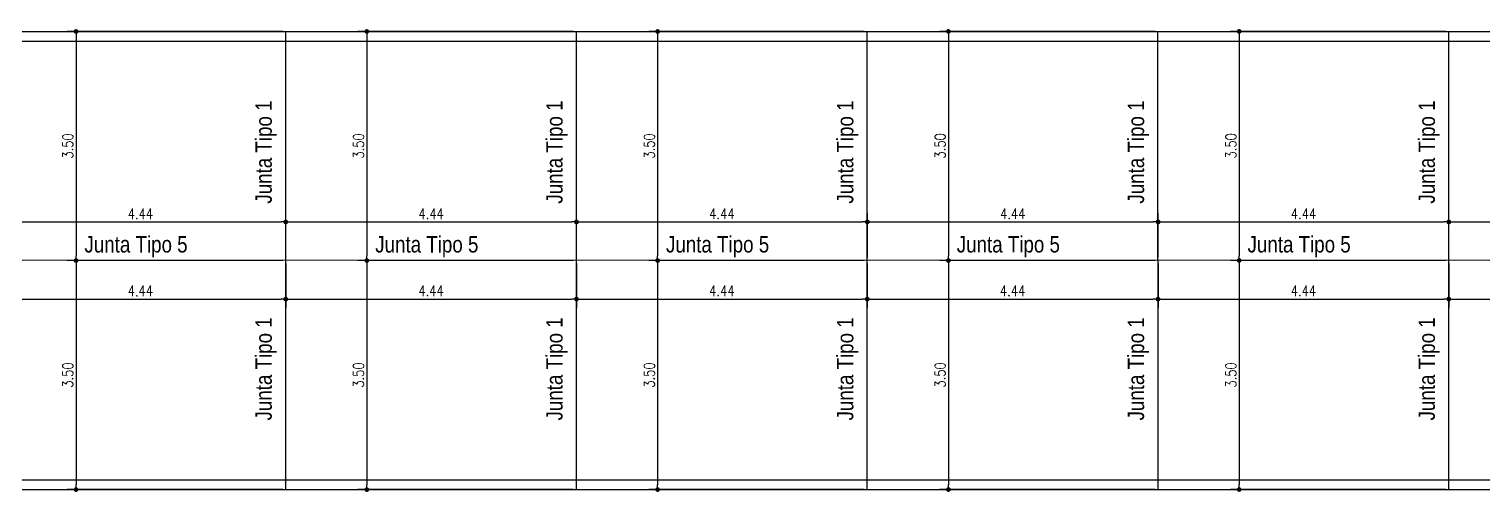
# Model space of a CAD drawing. Header units: millimetres. Extents: x 28448 to 57563, y -116865 to -58388.
# Drawn here: x 28573.41 to 28595.62, y -58461.55 to -58454.48 of the extents above; entities that cross this region are included whole.
import ezdxf

# ---------------------------------------------------------------- set-up
doc = ezdxf.new("R2010")
doc.units = ezdxf.units.MM
doc.header["$PDMODE"] = 35
doc.header["$PDSIZE"] = 0.5
doc.layers.get('DEFPOINTS').update_dxf_attribs({"color": 252, "lineweight": 5})
doc.layers.add('Proyecto de Pavimento', color=4, linetype='Continuous')
doc.styles.add('Angosta', font='romans.shx', dxfattribs={"width": 0.8})
doc.styles.add('ARIAL', font='ARIALN.TTF')
doc.dimstyles.new('JC_1@100', dxfattribs={"dimscale": 0.9, "dimtxt": 0.18, "dimasz": 0.08, "dimexe": 0.15, "dimexo": 0.05, "dimgap": 0.05, "dimtad": 1, "dimzin": 1, "dimdsep": 46, "dimtxsty": 'Angosta', "dimblk1": 'DOT', "dimblk2": 'DOT', "dimsah": 1, "dimcen": 0.09, "dimclrd": 2, "dimclre": 1, "dimclrt": 3, "dimaunit": 1, "dimadec": 3, "dimazin": 0, "dimtfac": 1.8, "dimtmove": 2, "dimatfit": 3, "dimldrblk": 'DOT', "dimfxl": 0.15, "dimtolj": 1, "dimtzin": 0, "dimarcsym": 0})

# ---------------------------------------------------------------- blocks, each defined once
blk = doc.blocks.new('_Dot')
at = {"color": 0, "linetype": 'ByBlock', "lineweight": -2}
blk.add_line((-0.5, 0), (-1, 0), dxfattribs=at)
at = {"color": 0, "linetype": 'ByBlock', "const_width": 0.5}
blk.add_lwpolyline([(-0.25, 0, 1), (0.25, 0, 1)], format="xyb", close=True, dxfattribs=at)
blk = doc.blocks.new('*D104')
at = {"layer": 'DEFPOINTS', "color": 0, "transparency": 16777216}
for p in [(28577.329, -58457.426), (28572.888, -58458.015, -499.792), (28577.329, -58458.015)]:
    blk.add_point(p, dxfattribs=at)
at = {"layer": 'Proyecto de Pavimento', "color": 1, "lineweight": -2, "transparency": 16777216}
for p, q in [((28572.888, -58457.97), (28572.888, -58457.291)), ((28577.329, -58457.97), (28577.329, -58457.291))]:
    blk.add_line(p, q, dxfattribs=at)
at = {"layer": 'Proyecto de Pavimento', "color": 2, "lineweight": -2, "transparency": 16777216}
blk.add_line((28572.96, -58457.426), (28577.257, -58457.426), dxfattribs=at)
at = {"layer": 'Proyecto de Pavimento', "color": 2, "lineweight": -2, "transparency": 16777216, "xscale": 0.072, "yscale": 0.072, "zscale": 0.072, "rotation": 180}
blk.add_blockref('_Dot', (28572.888, -58457.426), dxfattribs=at)
at = {"layer": 'Proyecto de Pavimento', "color": 2, "lineweight": -2, "transparency": 16777216, "xscale": 0.072, "yscale": 0.072, "zscale": 0.072}
blk.add_blockref('_Dot', (28577.329, -58457.426), dxfattribs=at)
at = {"layer": 'Proyecto de Pavimento', "color": 3, "transparency": 16777216, "insert": (28575.109, -58457.3), "char_height": 0.162, "attachment_point": 5, "style": 'Angosta'}
blk.add_mtext('\\A1;4.44', dxfattribs=at)
blk = doc.blocks.new('*D105')
at = {"layer": 'DEFPOINTS', "color": 0, "transparency": 16777216}
for p in [(28577.328, -58454.515), (28574.126, -58458.015), (28577.329, -58458.015)]:
    blk.add_point(p, dxfattribs=at)
at = {"layer": 'Proyecto de Pavimento', "color": 1, "lineweight": -2, "transparency": 16777216}
for p, q in [((28577.283, -58454.515), (28573.991, -58454.515)), ((28577.284, -58458.015), (28573.991, -58458.015))]:
    blk.add_line(p, q, dxfattribs=at)
at = {"layer": 'Proyecto de Pavimento', "color": 2, "lineweight": -2, "transparency": 16777216}
blk.add_line((28574.126, -58454.587), (28574.126, -58457.943), dxfattribs=at)
at = {"layer": 'Proyecto de Pavimento', "color": 2, "lineweight": -2, "transparency": 16777216, "xscale": 0.072, "yscale": 0.072, "zscale": 0.072}
for p, rotation in [((28574.126, -58454.515), 90), ((28574.126, -58458.015), 270)]:
    blk.add_blockref('_Dot', p, dxfattribs=dict(at, rotation=rotation))
at = {"layer": 'Proyecto de Pavimento', "color": 3, "transparency": 16777216, "insert": (28574, -58456.265), "char_height": 0.162, "attachment_point": 5, "rotation": 90, "style": 'Angosta'}
blk.add_mtext('\\A1;3.50', dxfattribs=at)
blk = doc.blocks.new('*D106')
at = {"layer": 'DEFPOINTS', "color": 0, "transparency": 16777216}
for p in [(28577.329, -58458.015), (28574.126, -58461.515), (28577.329, -58461.515)]:
    blk.add_point(p, dxfattribs=at)
at = {"layer": 'Proyecto de Pavimento', "color": 1, "lineweight": -2, "transparency": 16777216}
for p, q in [((28577.284, -58458.015), (28573.991, -58458.015)), ((28577.284, -58461.515), (28573.991, -58461.515))]:
    blk.add_line(p, q, dxfattribs=at)
at = {"layer": 'Proyecto de Pavimento', "color": 2, "lineweight": -2, "transparency": 16777216}
blk.add_line((28574.126, -58458.087), (28574.126, -58461.443), dxfattribs=at)
at = {"layer": 'Proyecto de Pavimento', "color": 2, "lineweight": -2, "transparency": 16777216, "xscale": 0.072, "yscale": 0.072, "zscale": 0.072}
for p, rotation in [((28574.126, -58458.015), 90), ((28574.126, -58461.515), 270)]:
    blk.add_blockref('_Dot', p, dxfattribs=dict(at, rotation=rotation))
at = {"layer": 'Proyecto de Pavimento', "color": 3, "transparency": 16777216, "insert": (28574, -58459.765), "char_height": 0.162, "attachment_point": 5, "rotation": 90, "style": 'Angosta'}
blk.add_mtext('\\A1;3.50', dxfattribs=at)
blk = doc.blocks.new('*D107')
at = {"layer": 'DEFPOINTS', "color": 0, "transparency": 16777216}
for p in [(28577.329, -58458.015), (28577.329, -58458.605), (28572.887, -58459.665)]:
    blk.add_point(p, dxfattribs=at)
at = {"layer": 'Proyecto de Pavimento', "color": 1, "lineweight": -2, "transparency": 16777216}
for p, q in [((28577.329, -58458.06), (28577.329, -58458.74)), ((28572.887, -58459.62), (28572.887, -58458.47))]:
    blk.add_line(p, q, dxfattribs=at)
at = {"layer": 'Proyecto de Pavimento', "color": 2, "lineweight": -2, "transparency": 16777216}
blk.add_line((28572.959, -58458.605), (28577.257, -58458.605), dxfattribs=at)
at = {"layer": 'Proyecto de Pavimento', "color": 2, "lineweight": -2, "transparency": 16777216, "xscale": 0.072, "yscale": 0.072, "zscale": 0.072, "rotation": 180}
blk.add_blockref('_Dot', (28572.887, -58458.605), dxfattribs=at)
at = {"layer": 'Proyecto de Pavimento', "color": 2, "lineweight": -2, "transparency": 16777216, "xscale": 0.072, "yscale": 0.072, "zscale": 0.072}
blk.add_blockref('_Dot', (28577.329, -58458.605), dxfattribs=at)
at = {"layer": 'Proyecto de Pavimento', "color": 3, "transparency": 16777216, "insert": (28575.108, -58458.479), "char_height": 0.162, "attachment_point": 5, "style": 'Angosta'}
blk.add_mtext('\\A1;4.44', dxfattribs=at)
blk = doc.blocks.new('*D108')
at = {"layer": 'DEFPOINTS', "color": 0, "transparency": 16777216}
for p in [(28581.77, -58457.426), (28577.33, -58458.015, -499.792), (28581.77, -58458.015)]:
    blk.add_point(p, dxfattribs=at)
at = {"layer": 'Proyecto de Pavimento', "color": 1, "lineweight": -2, "transparency": 16777216}
for p, q in [((28577.33, -58457.97), (28577.33, -58457.291)), ((28581.77, -58457.97), (28581.77, -58457.291))]:
    blk.add_line(p, q, dxfattribs=at)
at = {"layer": 'Proyecto de Pavimento', "color": 2, "lineweight": -2, "transparency": 16777216}
blk.add_line((28577.402, -58457.426), (28581.698, -58457.426), dxfattribs=at)
at = {"layer": 'Proyecto de Pavimento', "color": 2, "lineweight": -2, "transparency": 16777216, "xscale": 0.072, "yscale": 0.072, "zscale": 0.072, "rotation": 180}
blk.add_blockref('_Dot', (28577.33, -58457.426), dxfattribs=at)
at = {"layer": 'Proyecto de Pavimento', "color": 2, "lineweight": -2, "transparency": 16777216, "xscale": 0.072, "yscale": 0.072, "zscale": 0.072}
blk.add_blockref('_Dot', (28581.77, -58457.426), dxfattribs=at)
at = {"layer": 'Proyecto de Pavimento', "color": 3, "transparency": 16777216, "insert": (28579.55, -58457.3), "char_height": 0.162, "attachment_point": 5, "style": 'Angosta'}
blk.add_mtext('\\A1;4.44', dxfattribs=at)
blk = doc.blocks.new('*D109')
at = {"layer": 'DEFPOINTS', "color": 0, "transparency": 16777216}
for p in [(28581.77, -58454.515), (28578.568, -58458.015), (28581.77, -58458.015)]:
    blk.add_point(p, dxfattribs=at)
at = {"layer": 'Proyecto de Pavimento', "color": 1, "lineweight": -2, "transparency": 16777216}
for p, q in [((28581.725, -58454.515), (28578.433, -58454.515)), ((28581.725, -58458.015), (28578.433, -58458.015))]:
    blk.add_line(p, q, dxfattribs=at)
at = {"layer": 'Proyecto de Pavimento', "color": 2, "lineweight": -2, "transparency": 16777216}
blk.add_line((28578.568, -58454.587), (28578.568, -58457.943), dxfattribs=at)
at = {"layer": 'Proyecto de Pavimento', "color": 2, "lineweight": -2, "transparency": 16777216, "xscale": 0.072, "yscale": 0.072, "zscale": 0.072}
for p, rotation in [((28578.568, -58454.515), 90), ((28578.568, -58458.015), 270)]:
    blk.add_blockref('_Dot', p, dxfattribs=dict(at, rotation=rotation))
at = {"layer": 'Proyecto de Pavimento', "color": 3, "transparency": 16777216, "insert": (28578.442, -58456.265), "char_height": 0.162, "attachment_point": 5, "rotation": 90, "style": 'Angosta'}
blk.add_mtext('\\A1;3.50', dxfattribs=at)
blk = doc.blocks.new('*D110')
at = {"layer": 'DEFPOINTS', "color": 0, "transparency": 16777216}
for p in [(28581.77, -58458.015), (28578.568, -58461.515), (28581.77, -58461.515)]:
    blk.add_point(p, dxfattribs=at)
at = {"layer": 'Proyecto de Pavimento', "color": 1, "lineweight": -2, "transparency": 16777216}
for p, q in [((28581.725, -58458.015), (28578.433, -58458.015)), ((28581.725, -58461.515), (28578.433, -58461.515))]:
    blk.add_line(p, q, dxfattribs=at)
at = {"layer": 'Proyecto de Pavimento', "color": 2, "lineweight": -2, "transparency": 16777216}
blk.add_line((28578.568, -58458.087), (28578.568, -58461.443), dxfattribs=at)
at = {"layer": 'Proyecto de Pavimento', "color": 2, "lineweight": -2, "transparency": 16777216, "xscale": 0.072, "yscale": 0.072, "zscale": 0.072}
for p, rotation in [((28578.568, -58458.015), 90), ((28578.568, -58461.515), 270)]:
    blk.add_blockref('_Dot', p, dxfattribs=dict(at, rotation=rotation))
at = {"layer": 'Proyecto de Pavimento', "color": 3, "transparency": 16777216, "insert": (28578.442, -58459.765), "char_height": 0.162, "attachment_point": 5, "rotation": 90, "style": 'Angosta'}
blk.add_mtext('\\A1;3.50', dxfattribs=at)
blk = doc.blocks.new('*D111')
at = {"layer": 'DEFPOINTS', "color": 0, "transparency": 16777216}
for p in [(28581.77, -58458.015), (28581.77, -58458.604), (28577.329, -58459.665)]:
    blk.add_point(p, dxfattribs=at)
at = {"layer": 'Proyecto de Pavimento', "color": 1, "lineweight": -2, "transparency": 16777216}
for p, q in [((28581.77, -58458.06), (28581.77, -58458.739)), ((28577.329, -58459.62), (28577.329, -58458.469))]:
    blk.add_line(p, q, dxfattribs=at)
at = {"layer": 'Proyecto de Pavimento', "color": 2, "lineweight": -2, "transparency": 16777216}
blk.add_line((28577.401, -58458.604), (28581.698, -58458.604), dxfattribs=at)
at = {"layer": 'Proyecto de Pavimento', "color": 2, "lineweight": -2, "transparency": 16777216, "xscale": 0.072, "yscale": 0.072, "zscale": 0.072, "rotation": 180}
blk.add_blockref('_Dot', (28577.329, -58458.604), dxfattribs=at)
at = {"layer": 'Proyecto de Pavimento', "color": 2, "lineweight": -2, "transparency": 16777216, "xscale": 0.072, "yscale": 0.072, "zscale": 0.072}
blk.add_blockref('_Dot', (28581.77, -58458.604), dxfattribs=at)
at = {"layer": 'Proyecto de Pavimento', "color": 3, "transparency": 16777216, "insert": (28579.549, -58458.478), "char_height": 0.162, "attachment_point": 5, "style": 'Angosta'}
blk.add_mtext('\\A1;4.44', dxfattribs=at)
blk = doc.blocks.new('*D112')
at = {"layer": 'DEFPOINTS', "color": 0, "transparency": 16777216}
for p in [(28586.212, -58457.425), (28581.772, -58458.015, -499.792), (28586.212, -58458.015)]:
    blk.add_point(p, dxfattribs=at)
at = {"layer": 'Proyecto de Pavimento', "color": 1, "lineweight": -2, "transparency": 16777216}
for p, q in [((28581.772, -58457.97), (28581.772, -58457.29)), ((28586.212, -58457.97), (28586.212, -58457.29))]:
    blk.add_line(p, q, dxfattribs=at)
at = {"layer": 'Proyecto de Pavimento', "color": 2, "lineweight": -2, "transparency": 16777216}
blk.add_line((28581.844, -58457.425), (28586.14, -58457.425), dxfattribs=at)
at = {"layer": 'Proyecto de Pavimento', "color": 2, "lineweight": -2, "transparency": 16777216, "xscale": 0.072, "yscale": 0.072, "zscale": 0.072, "rotation": 180}
blk.add_blockref('_Dot', (28581.772, -58457.425), dxfattribs=at)
at = {"layer": 'Proyecto de Pavimento', "color": 2, "lineweight": -2, "transparency": 16777216, "xscale": 0.072, "yscale": 0.072, "zscale": 0.072}
blk.add_blockref('_Dot', (28586.212, -58457.425), dxfattribs=at)
at = {"layer": 'Proyecto de Pavimento', "color": 3, "transparency": 16777216, "insert": (28583.992, -58457.299), "char_height": 0.162, "attachment_point": 5, "style": 'Angosta'}
blk.add_mtext('\\A1;4.44', dxfattribs=at)
blk = doc.blocks.new('*D113')
at = {"layer": 'DEFPOINTS', "color": 0, "transparency": 16777216}
for p in [(28586.212, -58454.515), (28583.01, -58458.015), (28586.212, -58458.015)]:
    blk.add_point(p, dxfattribs=at)
at = {"layer": 'Proyecto de Pavimento', "color": 1, "lineweight": -2, "transparency": 16777216}
for p, q in [((28586.167, -58454.515), (28582.875, -58454.515)), ((28586.167, -58458.015), (28582.875, -58458.015))]:
    blk.add_line(p, q, dxfattribs=at)
at = {"layer": 'Proyecto de Pavimento', "color": 2, "lineweight": -2, "transparency": 16777216}
blk.add_line((28583.01, -58454.587), (28583.01, -58457.943), dxfattribs=at)
at = {"layer": 'Proyecto de Pavimento', "color": 2, "lineweight": -2, "transparency": 16777216, "xscale": 0.072, "yscale": 0.072, "zscale": 0.072}
for p, rotation in [((28583.01, -58454.515), 90), ((28583.01, -58458.015), 270)]:
    blk.add_blockref('_Dot', p, dxfattribs=dict(at, rotation=rotation))
at = {"layer": 'Proyecto de Pavimento', "color": 3, "transparency": 16777216, "insert": (28582.884, -58456.265), "char_height": 0.162, "attachment_point": 5, "rotation": 90, "style": 'Angosta'}
blk.add_mtext('\\A1;3.50', dxfattribs=at)
blk = doc.blocks.new('*D114')
at = {"layer": 'DEFPOINTS', "color": 0, "transparency": 16777216}
for p in [(28586.212, -58458.015), (28583.01, -58461.515), (28586.212, -58461.515)]:
    blk.add_point(p, dxfattribs=at)
at = {"layer": 'Proyecto de Pavimento', "color": 1, "lineweight": -2, "transparency": 16777216}
for p, q in [((28586.167, -58458.015), (28582.875, -58458.015)), ((28586.167, -58461.515), (28582.875, -58461.515))]:
    blk.add_line(p, q, dxfattribs=at)
at = {"layer": 'Proyecto de Pavimento', "color": 2, "lineweight": -2, "transparency": 16777216}
blk.add_line((28583.01, -58458.087), (28583.01, -58461.443), dxfattribs=at)
at = {"layer": 'Proyecto de Pavimento', "color": 2, "lineweight": -2, "transparency": 16777216, "xscale": 0.072, "yscale": 0.072, "zscale": 0.072}
for p, rotation in [((28583.01, -58458.015), 90), ((28583.01, -58461.515), 270)]:
    blk.add_blockref('_Dot', p, dxfattribs=dict(at, rotation=rotation))
at = {"layer": 'Proyecto de Pavimento', "color": 3, "transparency": 16777216, "insert": (28582.884, -58459.765), "char_height": 0.162, "attachment_point": 5, "rotation": 90, "style": 'Angosta'}
blk.add_mtext('\\A1;3.50', dxfattribs=at)
blk = doc.blocks.new('*D115')
at = {"layer": 'DEFPOINTS', "color": 0, "transparency": 16777216}
for p in [(28586.212, -58458.015), (28586.212, -58458.604), (28581.77, -58459.665)]:
    blk.add_point(p, dxfattribs=at)
at = {"layer": 'Proyecto de Pavimento', "color": 1, "lineweight": -2, "transparency": 16777216}
for p, q in [((28586.212, -58458.06), (28586.212, -58458.739)), ((28581.77, -58459.62), (28581.77, -58458.469))]:
    blk.add_line(p, q, dxfattribs=at)
at = {"layer": 'Proyecto de Pavimento', "color": 2, "lineweight": -2, "transparency": 16777216}
blk.add_line((28581.842, -58458.604), (28586.14, -58458.604), dxfattribs=at)
at = {"layer": 'Proyecto de Pavimento', "color": 2, "lineweight": -2, "transparency": 16777216, "xscale": 0.072, "yscale": 0.072, "zscale": 0.072, "rotation": 180}
blk.add_blockref('_Dot', (28581.77, -58458.604), dxfattribs=at)
at = {"layer": 'Proyecto de Pavimento', "color": 2, "lineweight": -2, "transparency": 16777216, "xscale": 0.072, "yscale": 0.072, "zscale": 0.072}
blk.add_blockref('_Dot', (28586.212, -58458.604), dxfattribs=at)
at = {"layer": 'Proyecto de Pavimento', "color": 3, "transparency": 16777216, "insert": (28583.991, -58458.478), "char_height": 0.162, "attachment_point": 5, "style": 'Angosta'}
blk.add_mtext('\\A1;4.44', dxfattribs=at)
blk = doc.blocks.new('*D116')
at = {"layer": 'DEFPOINTS', "color": 0, "transparency": 16777216}
for p in [(28590.654, -58457.425), (28586.214, -58458.015, -499.792), (28590.654, -58458.015)]:
    blk.add_point(p, dxfattribs=at)
at = {"layer": 'Proyecto de Pavimento', "color": 1, "lineweight": -2, "transparency": 16777216}
for p, q in [((28586.214, -58457.97), (28586.214, -58457.29)), ((28590.654, -58457.97), (28590.654, -58457.29))]:
    blk.add_line(p, q, dxfattribs=at)
at = {"layer": 'Proyecto de Pavimento', "color": 2, "lineweight": -2, "transparency": 16777216}
blk.add_line((28586.286, -58457.425), (28590.582, -58457.425), dxfattribs=at)
at = {"layer": 'Proyecto de Pavimento', "color": 2, "lineweight": -2, "transparency": 16777216, "xscale": 0.072, "yscale": 0.072, "zscale": 0.072, "rotation": 180}
blk.add_blockref('_Dot', (28586.214, -58457.425), dxfattribs=at)
at = {"layer": 'Proyecto de Pavimento', "color": 2, "lineweight": -2, "transparency": 16777216, "xscale": 0.072, "yscale": 0.072, "zscale": 0.072}
blk.add_blockref('_Dot', (28590.654, -58457.425), dxfattribs=at)
at = {"layer": 'Proyecto de Pavimento', "color": 3, "transparency": 16777216, "insert": (28588.434, -58457.299), "char_height": 0.162, "attachment_point": 5, "style": 'Angosta'}
blk.add_mtext('\\A1;4.44', dxfattribs=at)
blk = doc.blocks.new('*D117')
at = {"layer": 'DEFPOINTS', "color": 0, "transparency": 16777216}
for p in [(28590.654, -58454.514), (28587.452, -58458.015), (28590.654, -58458.015)]:
    blk.add_point(p, dxfattribs=at)
at = {"layer": 'Proyecto de Pavimento', "color": 1, "lineweight": -2, "transparency": 16777216}
for p, q in [((28590.609, -58454.514), (28587.317, -58454.514)), ((28590.609, -58458.015), (28587.317, -58458.015))]:
    blk.add_line(p, q, dxfattribs=at)
at = {"layer": 'Proyecto de Pavimento', "color": 2, "lineweight": -2, "transparency": 16777216}
blk.add_line((28587.452, -58454.586), (28587.452, -58457.943), dxfattribs=at)
at = {"layer": 'Proyecto de Pavimento', "color": 2, "lineweight": -2, "transparency": 16777216, "xscale": 0.072, "yscale": 0.072, "zscale": 0.072}
for p, rotation in [((28587.452, -58454.514), 90), ((28587.452, -58458.015), 270)]:
    blk.add_blockref('_Dot', p, dxfattribs=dict(at, rotation=rotation))
at = {"layer": 'Proyecto de Pavimento', "color": 3, "transparency": 16777216, "insert": (28587.326, -58456.264), "char_height": 0.162, "attachment_point": 5, "rotation": 90, "style": 'Angosta'}
blk.add_mtext('\\A1;3.50', dxfattribs=at)
blk = doc.blocks.new('*D118')
at = {"layer": 'DEFPOINTS', "color": 0, "transparency": 16777216}
for p in [(28590.654, -58458.015), (28587.452, -58461.514), (28590.654, -58461.514)]:
    blk.add_point(p, dxfattribs=at)
at = {"layer": 'Proyecto de Pavimento', "color": 1, "lineweight": -2, "transparency": 16777216}
for p, q in [((28590.609, -58458.015), (28587.317, -58458.015)), ((28590.609, -58461.514), (28587.317, -58461.514))]:
    blk.add_line(p, q, dxfattribs=at)
at = {"layer": 'Proyecto de Pavimento', "color": 2, "lineweight": -2, "transparency": 16777216}
blk.add_line((28587.452, -58458.087), (28587.452, -58461.442), dxfattribs=at)
at = {"layer": 'Proyecto de Pavimento', "color": 2, "lineweight": -2, "transparency": 16777216, "xscale": 0.072, "yscale": 0.072, "zscale": 0.072}
for p, rotation in [((28587.452, -58458.015), 90), ((28587.452, -58461.514), 270)]:
    blk.add_blockref('_Dot', p, dxfattribs=dict(at, rotation=rotation))
at = {"layer": 'Proyecto de Pavimento', "color": 3, "transparency": 16777216, "insert": (28587.326, -58459.764), "char_height": 0.162, "attachment_point": 5, "rotation": 90, "style": 'Angosta'}
blk.add_mtext('\\A1;3.50', dxfattribs=at)
blk = doc.blocks.new('*D119')
at = {"layer": 'DEFPOINTS', "color": 0, "transparency": 16777216}
for p in [(28590.654, -58458.014), (28590.654, -58458.604), (28586.212, -58459.665)]:
    blk.add_point(p, dxfattribs=at)
at = {"layer": 'Proyecto de Pavimento', "color": 1, "lineweight": -2, "transparency": 16777216}
for p, q in [((28590.654, -58458.059), (28590.654, -58458.739)), ((28586.212, -58459.62), (28586.212, -58458.469))]:
    blk.add_line(p, q, dxfattribs=at)
at = {"layer": 'Proyecto de Pavimento', "color": 2, "lineweight": -2, "transparency": 16777216}
blk.add_line((28586.284, -58458.604), (28590.582, -58458.604), dxfattribs=at)
at = {"layer": 'Proyecto de Pavimento', "color": 2, "lineweight": -2, "transparency": 16777216, "xscale": 0.072, "yscale": 0.072, "zscale": 0.072, "rotation": 180}
blk.add_blockref('_Dot', (28586.212, -58458.604), dxfattribs=at)
at = {"layer": 'Proyecto de Pavimento', "color": 2, "lineweight": -2, "transparency": 16777216, "xscale": 0.072, "yscale": 0.072, "zscale": 0.072}
blk.add_blockref('_Dot', (28590.654, -58458.604), dxfattribs=at)
at = {"layer": 'Proyecto de Pavimento', "color": 3, "transparency": 16777216, "insert": (28588.433, -58458.478), "char_height": 0.162, "attachment_point": 5, "style": 'Angosta'}
blk.add_mtext('\\A1;4.44', dxfattribs=at)
blk = doc.blocks.new('*D120')
at = {"layer": 'DEFPOINTS', "color": 0, "transparency": 16777216}
for p in [(28595.096, -58457.425), (28590.656, -58458.015, -499.792), (28595.096, -58458.014)]:
    blk.add_point(p, dxfattribs=at)
at = {"layer": 'Proyecto de Pavimento', "color": 1, "lineweight": -2, "transparency": 16777216}
for p, q in [((28590.656, -58457.97), (28590.656, -58457.29)), ((28595.096, -58457.969), (28595.096, -58457.29))]:
    blk.add_line(p, q, dxfattribs=at)
at = {"layer": 'Proyecto de Pavimento', "color": 2, "lineweight": -2, "transparency": 16777216}
blk.add_line((28590.728, -58457.425), (28595.024, -58457.425), dxfattribs=at)
at = {"layer": 'Proyecto de Pavimento', "color": 2, "lineweight": -2, "transparency": 16777216, "xscale": 0.072, "yscale": 0.072, "zscale": 0.072, "rotation": 180}
blk.add_blockref('_Dot', (28590.656, -58457.425), dxfattribs=at)
at = {"layer": 'Proyecto de Pavimento', "color": 2, "lineweight": -2, "transparency": 16777216, "xscale": 0.072, "yscale": 0.072, "zscale": 0.072}
blk.add_blockref('_Dot', (28595.096, -58457.425), dxfattribs=at)
at = {"layer": 'Proyecto de Pavimento', "color": 3, "transparency": 16777216, "insert": (28592.876, -58457.299), "char_height": 0.162, "attachment_point": 5, "style": 'Angosta'}
blk.add_mtext('\\A1;4.44', dxfattribs=at)
blk = doc.blocks.new('*D121')
at = {"layer": 'DEFPOINTS', "color": 0, "transparency": 16777216}
for p in [(28595.096, -58454.514), (28591.894, -58458.014), (28595.096, -58458.014)]:
    blk.add_point(p, dxfattribs=at)
at = {"layer": 'Proyecto de Pavimento', "color": 1, "lineweight": -2, "transparency": 16777216}
for p, q in [((28595.051, -58454.514), (28591.759, -58454.514)), ((28595.051, -58458.014), (28591.759, -58458.014))]:
    blk.add_line(p, q, dxfattribs=at)
at = {"layer": 'Proyecto de Pavimento', "color": 2, "lineweight": -2, "transparency": 16777216}
blk.add_line((28591.894, -58454.586), (28591.894, -58457.942), dxfattribs=at)
at = {"layer": 'Proyecto de Pavimento', "color": 2, "lineweight": -2, "transparency": 16777216, "xscale": 0.072, "yscale": 0.072, "zscale": 0.072}
for p, rotation in [((28591.894, -58454.514), 90), ((28591.894, -58458.014), 270)]:
    blk.add_blockref('_Dot', p, dxfattribs=dict(at, rotation=rotation))
at = {"layer": 'Proyecto de Pavimento', "color": 3, "transparency": 16777216, "insert": (28591.768, -58456.264), "char_height": 0.162, "attachment_point": 5, "rotation": 90, "style": 'Angosta'}
blk.add_mtext('\\A1;3.50', dxfattribs=at)
blk = doc.blocks.new('*D122')
at = {"layer": 'DEFPOINTS', "color": 0, "transparency": 16777216}
for p in [(28595.096, -58458.014), (28591.894, -58461.514), (28595.096, -58461.514)]:
    blk.add_point(p, dxfattribs=at)
at = {"layer": 'Proyecto de Pavimento', "color": 1, "lineweight": -2, "transparency": 16777216}
for p, q in [((28595.051, -58458.014), (28591.759, -58458.014)), ((28595.051, -58461.514), (28591.759, -58461.514))]:
    blk.add_line(p, q, dxfattribs=at)
at = {"layer": 'Proyecto de Pavimento', "color": 2, "lineweight": -2, "transparency": 16777216}
blk.add_line((28591.894, -58458.086), (28591.894, -58461.442), dxfattribs=at)
at = {"layer": 'Proyecto de Pavimento', "color": 2, "lineweight": -2, "transparency": 16777216, "xscale": 0.072, "yscale": 0.072, "zscale": 0.072}
for p, rotation in [((28591.894, -58458.014), 90), ((28591.894, -58461.514), 270)]:
    blk.add_blockref('_Dot', p, dxfattribs=dict(at, rotation=rotation))
at = {"layer": 'Proyecto de Pavimento', "color": 3, "transparency": 16777216, "insert": (28591.768, -58459.764), "char_height": 0.162, "attachment_point": 5, "rotation": 90, "style": 'Angosta'}
blk.add_mtext('\\A1;3.50', dxfattribs=at)
blk = doc.blocks.new('*D123')
at = {"layer": 'DEFPOINTS', "color": 0, "transparency": 16777216}
for p in [(28595.096, -58458.014), (28595.096, -58458.604), (28590.654, -58459.665)]:
    blk.add_point(p, dxfattribs=at)
at = {"layer": 'Proyecto de Pavimento', "color": 1, "lineweight": -2, "transparency": 16777216}
for p, q in [((28595.096, -58458.059), (28595.096, -58458.739)), ((28590.654, -58459.62), (28590.654, -58458.469))]:
    blk.add_line(p, q, dxfattribs=at)
at = {"layer": 'Proyecto de Pavimento', "color": 2, "lineweight": -2, "transparency": 16777216}
blk.add_line((28590.726, -58458.604), (28595.024, -58458.604), dxfattribs=at)
at = {"layer": 'Proyecto de Pavimento', "color": 2, "lineweight": -2, "transparency": 16777216, "xscale": 0.072, "yscale": 0.072, "zscale": 0.072, "rotation": 180}
blk.add_blockref('_Dot', (28590.654, -58458.604), dxfattribs=at)
at = {"layer": 'Proyecto de Pavimento', "color": 2, "lineweight": -2, "transparency": 16777216, "xscale": 0.072, "yscale": 0.072, "zscale": 0.072}
blk.add_blockref('_Dot', (28595.096, -58458.604), dxfattribs=at)
at = {"layer": 'Proyecto de Pavimento', "color": 3, "transparency": 16777216, "insert": (28592.875, -58458.478), "char_height": 0.162, "attachment_point": 5, "style": 'Angosta'}
blk.add_mtext('\\A1;4.44', dxfattribs=at)
blk = doc.blocks.new('*D124')
at = {"layer": 'DEFPOINTS', "color": 0, "transparency": 16777216}
for p in [(28599.538, -58457.425), (28595.097, -58458.015, -499.792), (28599.538, -58458.014)]:
    blk.add_point(p, dxfattribs=at)
at = {"layer": 'Proyecto de Pavimento', "color": 1, "lineweight": -2, "transparency": 16777216}
for p, q in [((28595.097, -58457.97), (28595.097, -58457.29)), ((28599.538, -58457.969), (28599.538, -58457.29))]:
    blk.add_line(p, q, dxfattribs=at)
at = {"layer": 'Proyecto de Pavimento', "color": 2, "lineweight": -2, "transparency": 16777216}
blk.add_line((28595.169, -58457.425), (28599.466, -58457.425), dxfattribs=at)
at = {"layer": 'Proyecto de Pavimento', "color": 2, "lineweight": -2, "transparency": 16777216, "xscale": 0.072, "yscale": 0.072, "zscale": 0.072, "rotation": 180}
blk.add_blockref('_Dot', (28595.097, -58457.425), dxfattribs=at)
at = {"layer": 'Proyecto de Pavimento', "color": 2, "lineweight": -2, "transparency": 16777216, "xscale": 0.072, "yscale": 0.072, "zscale": 0.072}
blk.add_blockref('_Dot', (28599.538, -58457.425), dxfattribs=at)
at = {"layer": 'Proyecto de Pavimento', "color": 3, "transparency": 16777216, "insert": (28597.317, -58457.299), "char_height": 0.162, "attachment_point": 5, "style": 'Angosta'}
blk.add_mtext('\\A1;4.44', dxfattribs=at)
blk = doc.blocks.new('*D127')
at = {"layer": 'DEFPOINTS', "color": 0, "transparency": 16777216}
for p in [(28599.538, -58458.014), (28599.538, -58458.604), (28595.096, -58459.664)]:
    blk.add_point(p, dxfattribs=at)
at = {"layer": 'Proyecto de Pavimento', "color": 1, "lineweight": -2, "transparency": 16777216}
for p, q in [((28599.538, -58458.059), (28599.538, -58458.739)), ((28595.096, -58459.619), (28595.096, -58458.469))]:
    blk.add_line(p, q, dxfattribs=at)
at = {"layer": 'Proyecto de Pavimento', "color": 2, "lineweight": -2, "transparency": 16777216}
blk.add_line((28595.168, -58458.604), (28599.466, -58458.604), dxfattribs=at)
at = {"layer": 'Proyecto de Pavimento', "color": 2, "lineweight": -2, "transparency": 16777216, "xscale": 0.072, "yscale": 0.072, "zscale": 0.072, "rotation": 180}
blk.add_blockref('_Dot', (28595.096, -58458.604), dxfattribs=at)
at = {"layer": 'Proyecto de Pavimento', "color": 2, "lineweight": -2, "transparency": 16777216, "xscale": 0.072, "yscale": 0.072, "zscale": 0.072}
blk.add_blockref('_Dot', (28599.538, -58458.604), dxfattribs=at)
at = {"layer": 'Proyecto de Pavimento', "color": 3, "transparency": 16777216, "insert": (28597.317, -58458.478), "char_height": 0.162, "attachment_point": 5, "style": 'Angosta'}
blk.add_mtext('\\A1;4.44', dxfattribs=at)

msp = doc.modelspace()

# ---------------------------------------------------------------- linework, layer by layer
at = {"layer": 'Proyecto de Pavimento'}
for p, q in [((28549.0449, -58454.5155), (28715.0865, -58454.511)), ((28549.2307, -58454.6655), (28714.9376, -58454.661)), ((28549.2307, -58461.3655), (28715.0848, -58461.361)), ((28549.2307, -58461.5155), (28715.0867, -58461.511))]:
    msp.add_line(p, q, dxfattribs=at)
at = {"layer": 'Proyecto de Pavimento', "color": 3}
for points in [[(28577.3287, -58461.5147), (28577.3285, -58454.5147)], [(28581.7705, -58461.5146), (28581.7703, -58454.5146)], [(28586.2122, -58461.5145), (28586.2121, -58454.5145)], [(28590.654, -58461.5144), (28590.6538, -58454.5144)], [(28595.0958, -58461.5142), (28595.0956, -58454.5142)]]:
    msp.add_lwpolyline(points, dxfattribs=at)
at = {"layer": 'Proyecto de Pavimento', "color": 7}
msp.add_lwpolyline([(28715.0548, -58458.011), (28537.3524, -58458.0159)], dxfattribs=at)
at = {"layer": 'Proyecto de Pavimento'}
msp.add_lwpolyline([(28537.3525, -58461.5158), (28549.0449, -58461.5155), (28715.0242, -58461.511)], dxfattribs=at)

# ---------------------------------------------------------------- texts
at = {"layer": 'Proyecto de Pavimento', "color": 0, "style": 'ARIAL'}
for p in [(28577.1162, -58457.1461), (28581.558, -58457.146), (28585.9998, -58457.1458), (28590.4416, -58457.1457), (28594.8834, -58457.1456), (28577.1162, -58460.4593), (28581.558, -58460.4591), (28585.9998, -58460.459), (28590.4416, -58460.4589), (28594.8834, -58460.4588)]:
    msp.add_text('Junta Tipo 1', height=0.25, rotation=90, dxfattribs=at).set_placement(p)
for p in [(28574.2544, -58457.8925), (28578.6962, -58457.8924), (28583.138, -58457.8923), (28587.5798, -58457.8921), (28592.0216, -58457.892)]:
    msp.add_text('Junta Tipo 5', height=0.25, dxfattribs=at).set_placement(p)

# ---------------------------------------------------------------- dimensions: what is measured, and where the dimension line sits
at = {"layer": 'Proyecto de Pavimento'}
for base, p1, p2, picture, middle in [((28574.1264, -58458.0149), (28577.3285, -58454.5148), (28577.3286, -58458.0149), '*D105', (28574.0004, -58456.2649)), ((28578.5682, -58458.0148), (28581.7703, -58454.5147), (28581.7704, -58458.0148), '*D109', (28578.4422, -58456.2647)), ((28583.01, -58458.0147), (28586.2121, -58454.5146), (28586.2121, -58458.0147), '*D113', (28582.884, -58456.2646)), ((28587.4517, -58458.0145), (28590.6538, -58454.5144), (28590.6539, -58458.0145), '*D117', (28587.3257, -58456.2645)), ((28591.8935, -58458.0144), (28595.0956, -58454.5143), (28595.0957, -58458.0144), '*D121', (28591.7675, -58456.2644)), ((28574.1264, -58461.5148), (28577.3286, -58458.0149), (28577.3287, -58461.5148), '*D106', (28574.0004, -58459.7649)), ((28578.5682, -58461.5147), (28581.7704, -58458.0148), (28581.7705, -58461.5147), '*D110', (28578.4422, -58459.7647)), ((28583.01, -58461.5146), (28586.2121, -58458.0147), (28586.2122, -58461.5146), '*D114', (28582.884, -58459.7646)), ((28587.4517, -58461.5144), (28590.6539, -58458.0145), (28590.654, -58461.5144), '*D118', (28587.3257, -58459.7645)), ((28591.8935, -58461.5143), (28595.0957, -58458.0144), (28595.0958, -58461.5143), '*D122', (28591.7675, -58459.7644))]:
    dim = msp.add_linear_dim(base=base, p1=p1, p2=p2, angle=90, dimstyle='JC_1@100', dxfattribs=at)
    dim.commit()
    dim.dimension.update_dxf_attribs({"geometry": picture, "text_midpoint": middle})
for base, p1, p2, picture, middle in [((28577.3286, -58457.4257), (28572.8885, -58458.0152, -499.7917), (28577.3286, -58458.0149), '*D104', (28575.1085, -58457.2997)), ((28581.7704, -58457.4256), (28577.3302, -58458.0151, -499.7917), (28581.7704, -58458.0148), '*D108', (28579.5503, -58457.2996)), ((28586.2121, -58457.4254), (28581.772, -58458.015, -499.7917), (28586.2121, -58458.0147), '*D112', (28583.9921, -58457.2994)), ((28590.6539, -58457.4253), (28586.2138, -58458.0149, -499.7917), (28590.6539, -58458.0145), '*D116', (28588.4339, -58457.2993)), ((28595.0957, -58457.4252), (28590.6556, -58458.0147, -499.7917), (28595.0957, -58458.0144), '*D120', (28592.8757, -58457.2992)), ((28599.5375, -58457.4251), (28595.0974, -58458.0146, -499.7917), (28599.5375, -58458.0143), '*D124', (28597.3175, -58457.2991)), ((28577.3286, -58458.6046), (28572.8868, -58459.6651), (28577.3286, -58458.0148), '*D107', (28575.1077, -58458.4786)), ((28581.7704, -58458.6045), (28577.3286, -58459.665), (28581.7704, -58458.0147), '*D111', (28579.5495, -58458.4785)), ((28586.2121, -58458.6043), (28581.7704, -58459.6648), (28586.2121, -58458.0146), '*D115', (28583.9913, -58458.4783)), ((28590.6539, -58458.6042), (28586.2122, -58459.6647), (28590.6539, -58458.0144), '*D119', (28588.4331, -58458.4782)), ((28595.0957, -58458.6041), (28590.654, -58459.6646), (28595.0957, -58458.0143), '*D123', (28592.8749, -58458.4781)), ((28599.5375, -58458.604), (28595.0958, -58459.6645), (28599.5375, -58458.0142), '*D127', (28597.3166, -58458.478))]:
    dim = msp.add_linear_dim(base=base, p1=p1, p2=p2, dimstyle='JC_1@100', dxfattribs=at)
    dim.commit()
    dim.dimension.update_dxf_attribs({"geometry": picture, "text_midpoint": middle})

doc.saveas('drawing.dxf')
